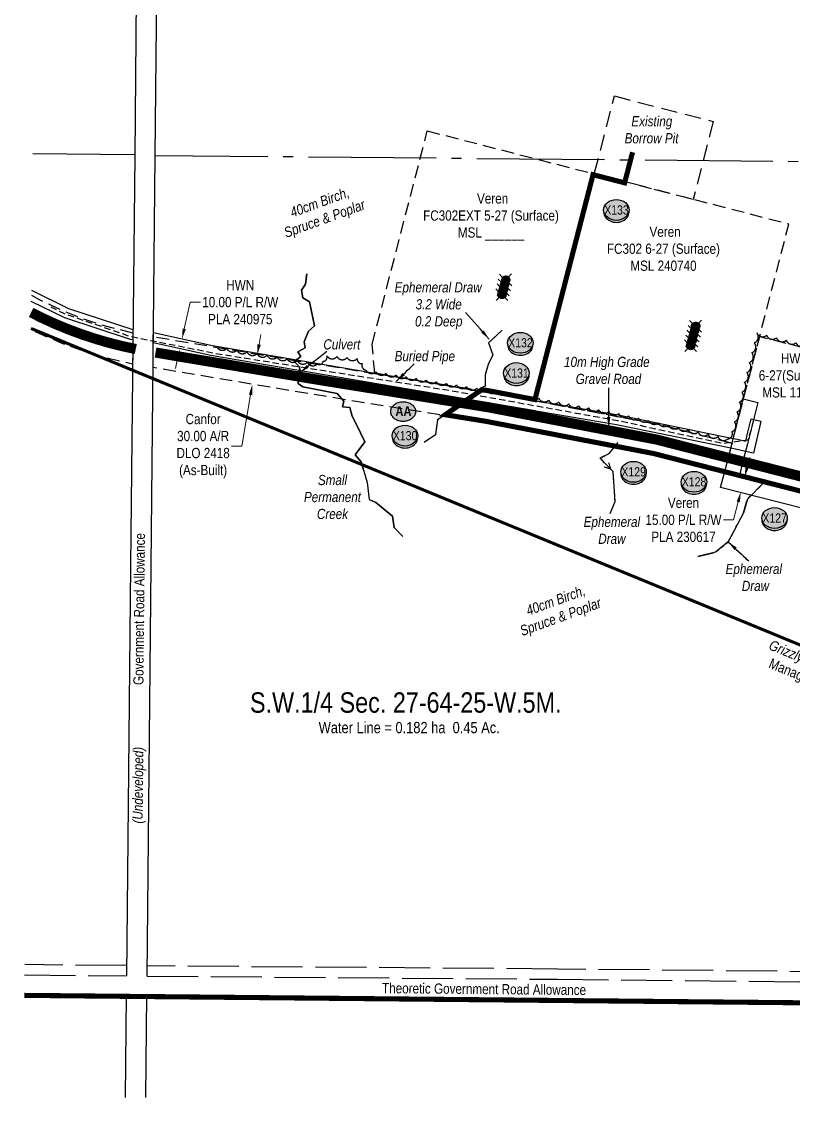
# Model space of a CAD drawing. Extents: x 454172 to 490274, y 6043290 to 6049925.
# Drawn here: x 454172 to 454928, y 6045901 to 6046970 of the extents above; entities that cross this region are included whole.
import ezdxf
from ezdxf.enums import TextEntityAlignment as Align

# ---------------------------------------------------------------- set-up
doc = ezdxf.new("R2010")
doc.units = 0
doc.header["$LTSCALE"] = 5
doc.header["$PDMODE"] = 35
doc.header["$PDSIZE"] = 5
for name, pattern in [('0', [1, 1, 0]), ('CENTERLINEX3', [5, 2.5, -1, 0.5, -1]), ('DASHDOT2', [12.7, 6.35, -3.175, 0, -3.175]), ('foc-ACCESSROAD', [3.75, 2.5, -1.25]), ('foc-QUARTERLINE', [33, 25, -3, 2, -3]), ('foc-TOPO', [1, 0.2, -0.8]), ('foc-TOPO-ephemeral', [6.25, 3.125, -0.625, 0.625, -0.625, 0.625, -0.625]), ('foc-UNSURVEYED', [12.5, 10, -2.5]), ('HIDDEN2', [4.7625, 3.175, -1.5875]), ('UG_PIPE', [1.875, 1.25, -0.625])]:
    doc.linetypes.add(name, pattern=pattern)
doc.layers.get('Defpoints').update_dxf_attribs({"color": 9})
for name, color, linetype, lineweight in [('AS-GENERAL', 48, 'Continuous', 18), ('C-RW-T', 13, 'Continuous', 9), ('C-WS-T', 13, 'Continuous', 9), ('F-AR-T', 190, 'Continuous', 9), ('F-RW-T', 190, 'Continuous', 9), ('F-WS-T', 190, 'Continuous', 9), ('T-TEXT', 48, 'Continuous', 18)]:
    doc.layers.add(name, color=color, linetype=linetype, lineweight=lineweight)
for name, color, linetype in [('AS-PIPE-UG', 44, 'UG_PIPE'), ('AS-PIPE-UG-T', 44, 'Continuous'), ('AS-ROADS', 254, 'Continuous'), ('AS-WILDLIFE', 131, 'DASHDOT2'), ('C-RW', 13, 'Continuous'), ('C-SYMBOL', 7, 'Continuous'), ('C-WS', 13, 'foc-ACCESSROAD'), ('CG-NOTES', 7, 'Continuous'), ('F-AR', 190, 'foc-ACCESSROAD'), ('F-RW', 190, 'Continuous'), ('F-WS', 190, 'foc-ACCESSROAD'), ('L-AREAWORK', 7, 'Continuous'), ('L-MON', 1, 'Continuous'), ('L-ROAD-T', 7, 'Continuous'), ('L-SEC', 7, 'Continuous'), ('L-SECQ', 8, 'foc-QUARTERLINE'), ('L-USEC', 7, 'foc-UNSURVEYED'), ('P-CROSSINGS', 250, 'Continuous'), ('P-PROPOSED', 10, 'Continuous'), ('T-BUSH', 110, '0'), ('T-BUSH-T', 110, 'Continuous'), ('T-DRAW', 143, 'foc-TOPO-ephemeral'), ('T-EXISTING TFA', 220, 'HIDDEN2'), ('T-EXISTING TFA-T', 220, 'Continuous'), ('T-GENERAL', 48, 'foc-TOPO'), ('T-WATER', 160, 'Continuous'), ('T-WATER-T', 170, 'Continuous')]:
    doc.layers.add(name, color=color, linetype=linetype)
doc.layers.add('AS-TRAPPER BOUNDARY', color=7, linetype='CENTERLINEX3', true_color=0xb85c00, transparency=0.6)
doc.styles.add('100L', font='ARIALN.TTF', dxfattribs={"height": 11})
doc.styles.add('175L', font='ARIALN.TTF', dxfattribs={"height": 20})
doc.styles.add('80', font='ARIALN.TTF', dxfattribs={"height": 10})
doc.styles.add('80CG', font='ARIALN.TTF', dxfattribs={"height": 10})
doc.styles.add('80L', font='ARIALN.TTF', dxfattribs={"height": 10})
doc.styles.add('80LS', font='ARIALNI.TTF', dxfattribs={"height": 10})
doc.styles.add('BOLD', font='ARIALNB.TTF')
doc.styles.add('Crossing', font='ARIALN.TTF', dxfattribs={"height": 10})
doc.styles.add('foc-LtypeFont', font='ARIALN.TTF', dxfattribs={"height": 7.35})
doc.linetypes.add('foc-TOPO-flowdirection-NOLINE', pattern='A,0,[">",foc-LtypeFont,S=0.3,R=0,X=0,Y=-0.945],-20,[">",foc-LtypeFont,S=0.3,R=0,X=0,Y=-0.945],0', length=20)
doc.dimstyles.new('Compass 5 000', dxfattribs={"dimscale": 5, "dimtxt": 9, "dimasz": 2, "dimexe": 0.2, "dimexo": 0.0625, "dimgap": 0.5, "dimtad": 0, "dimtih": 1, "dimtoh": 1, "dimzin": 0, "dimdsep": 46, "dimtxsty": '80CG', "dimcen": 0.1, "dimse1": 1, "dimse2": 1, "dimclrd": 256, "dimclrt": 256, "dimaunit": 1, "dimadec": 4, "dimazin": 0, "dimtfac": 0.06, "dimtofl": 0, "dimtmove": 0, "dimatfit": 1, "dimfxl": 0.2, "dimtolj": 1, "dimtzin": 0, "dimlwd": -1, "dimarcsym": 0})

# ---------------------------------------------------------------- blocks, each defined once
blk = doc.blocks.new('*D297')
at = {"layer": 'C-RW-T', "transparency": 16777216}
for p, q in [((454883.3, 6046533.2), (454885.8, 6046542.9)), ((454874.6, 6046499.3), (454870, 6046481.6)), ((454870, 6046481.6), (454860, 6046481.6))]:
    blk.add_line(p, q, dxfattribs=at)
for points in [[(454881.7, 6046533.6), (454884.9, 6046532.8), (454880.8, 6046523.5)], [(454873, 6046499.7), (454876.2, 6046498.9), (454877.1, 6046509)]]:
    blk.add_solid(points, dxfattribs=at)
at = {"layer": 'Defpoints', "color": 0, "transparency": 16777216}
for p in [(454877.1, 6046509), (455039.6, 6046482.6), (455035.9, 6046468.1)]:
    blk.add_point(p, dxfattribs=at)
at = {"layer": 'C-RW-T', "transparency": 16777216, "insert": (454820.9, 6046481.6), "char_height": 10, "attachment_point": 5, "style": '80CG'}
blk.add_mtext('\\A1;Veren\\P15.00 P/L R/W\\PPLA 230617', dxfattribs=at)
blk = doc.blocks.new('*D300')
at = {"layer": 'Defpoints', "color": 0, "transparency": 16777216}
for p in [(454407.2, 6046643), (454398.1, 6046614), (454402.1, 6046613.3)]:
    blk.add_point(p, dxfattribs=at)
at = {"layer": 'F-AR-T', "transparency": 16777216}
for p, q in [((454404.8, 6046653.5), (454406.5, 6046663.4)), ((454396.5, 6046604.2), (454387.9, 6046554)), ((454387.9, 6046554), (454377.9, 6046554))]:
    blk.add_line(p, q, dxfattribs=at)
for points in [[(454403.2, 6046653.8), (454406.5, 6046653.3), (454403.2, 6046643.7)], [(454394.8, 6046604.4), (454398.1, 6046603.9), (454398.1, 6046614)]]:
    blk.add_solid(points, dxfattribs=at)
at = {"layer": 'F-AR-T', "transparency": 16777216, "insert": (454350, 6046554), "char_height": 10, "attachment_point": 5, "style": '80CG'}
blk.add_mtext('\\A1;Canfor\\P30.00 A/R\\PDLO 2418\\P(As-Built)', dxfattribs=at)
blk = doc.blocks.new('xing2')
h = blk.add_hatch(color=50)
h.dxf.hatch_style = 1
edge = h.paths.add_edge_path()
edge.add_ellipse((0, 0), major_axis=(-12.5, 0), ratio=0.816297, start_angle=0, end_angle=360)
h = blk.add_hatch(color=250)
h.dxf.hatch_style = 1
edge = h.paths.add_edge_path()
edge.add_ellipse((0, -2), major_axis=(-12.5, 0), ratio=0.816297, start_angle=0, end_angle=180)
edge.add_line((12.5, -2), (12.5, 0))
edge.add_ellipse((0, 0), major_axis=(-12.5, 0), ratio=0.816297, start_angle=0, end_angle=180, ccw=False)
edge.add_line((-12.5, 0), (-12.5, -2))
at = {"color": 250}
blk.add_ellipse((0, 0), major_axis=(-12.5, 0), ratio=0.816297, dxfattribs=at)
blk.add_ellipse((0, -2), major_axis=(-12.5, 0), ratio=0.816297, start_param=0, end_param=3.141593, dxfattribs=at)
at = {"color": 250, "style": 'Crossing'}
blk.add_attdef('CROSSING', text='', height=9, dxfattribs=at).set_placement((0.1, 0), align=Align.MIDDLE_CENTER)
at = {"color": 250, "style": 'Crossing', "flags": 1}
for tag, p in [('OWNER', (0.1, -12.5)), ('DESCRIPTION', (0.1, -25.8)), ('LOCATION', (0.1, -39.3)), ('DWG_REF', (0.1, -52.8))]:
    blk.add_attdef(tag, text='', height=9, dxfattribs=at).set_placement(p, align=Align.MIDDLE_CENTER)
blk = doc.blocks.new('WC')
at = {"layer": 'L-MON'}
h = blk.add_hatch(color=255, dxfattribs=at)
h.dxf.hatch_style = 1
edge = h.paths.add_edge_path()
edge.add_arc((0, 0), 0.9, 0, 360)
at = {"layer": 'L-MON', "color": 240, "flags": 128}
for points in [[(-0.62, 0.5), (-1.23, 1.12)], [(0.52, 0.61), (1.13, 1.21)], [(-1.18, -1.18), (-0.56, -0.57)], [(1.16, -1.18), (0.56, -0.57)]]:
    blk.add_lwpolyline(points, dxfattribs=at)
at = {"layer": 'L-MON', "color": 240}
for radius in [0.8, 0.373]:
    blk.add_circle((0, 0), radius, dxfattribs=at)
blk = doc.blocks.new('AA')
at = {"const_width": 4}
blk.add_lwpolyline([(-1, 0, 1), (1, 0, 1)], format="xyb", close=True, dxfattribs=at)
blk.add_circle((0, 0), 2)
blk = doc.blocks.new('Route_Letters')
h = blk.add_hatch(color=255)
h.dxf.hatch_style = 1
edge = h.paths.add_edge_path()
edge.add_ellipse((-0.1, 0.5), major_axis=(-12, 0), ratio=0.789318, start_angle=0, end_angle=360)
at = {"color": 5}
blk.add_open_spline([(-12.3, 0.5), (-12.3, -0.3), (-12.2, -1), (-11.7, -2.8), (-11.1, -3.9), (-9.6, -5.8), (-8.5, -6.7), (-6.2, -8), (-4.9, -8.5), (-2.1, -9.2), (-0.7, -9.3), (2.2, -9.1), (3.6, -8.8), (6.3, -7.9), (7.5, -7.2), (9.5, -5.6), (10.4, -4.6), (11.6, -2.5), (12, -1.4), (12.2, 0.9), (12, 2.1), (11.2, 4.3), (10.5, 5.4), (8.8, 7.2), (7.7, 8), (5.3, 9.2), (3.9, 9.7), (1.1, 10.2), (-0.4, 10.2), (-3.2, 9.9), (-4.6, 9.6), (-7.2, 8.5), (-8.3, 7.7), (-10.2, 6), (-11, 5), (-12, 2.9), (-12.3, 1.7), (-12.3, 0.5), (-12.3, 0.5), (-12.3, 0.5)], degree=3, knots=[0, 0, 0, 0, 0.219529, 0.219529, 0.575727, 0.575727, 0.931924, 0.931924, 1.288121, 1.288121, 1.644318, 1.644318, 2.000515, 2.000515, 2.356712, 2.356712, 2.712909, 2.712909, 3.069107, 3.069107, 3.425304, 3.425304, 3.781501, 3.781501, 4.137698, 4.137698, 4.493895, 4.493895, 4.850092, 4.850092, 5.20629, 5.20629, 5.562487, 5.562487, 5.918684, 5.918684, 6.274881, 6.274881, 6.283185, 6.283185, 6.283185, 6.283185], dxfattribs=at)
at = {"color": 14, "style": 'BOLD'}
blk.add_attdef('A', text='', height=9.5, dxfattribs=at).set_placement((0.2, 1), align=Align.MIDDLE)
blk = doc.blocks.new('*D303')
at = {"layer": 'Defpoints', "color": 0, "transparency": 16777216}
for p in [(454329.3, 6046659.2), (454332.3, 6046658.6), (454330.1, 6046648.8)]:
    blk.add_point(p, dxfattribs=at)
at = {"layer": 'F-RW-T', "transparency": 16777216}
for p, q in [((454331.5, 6046669), (454337.3, 6046695.1)), ((454337.3, 6046695.1), (454347.3, 6046695.1)), ((454325, 6046639.7), (454322.8, 6046629.9))]:
    blk.add_line(p, q, dxfattribs=at)
for points in [[(454329.9, 6046669.4), (454333.1, 6046668.6), (454329.3, 6046659.2)], [(454323.4, 6046640.1), (454326.6, 6046639.4), (454327.2, 6046649.5)]]:
    blk.add_solid(points, dxfattribs=at)
at = {"layer": 'F-RW-T', "transparency": 16777216, "insert": (454386.4, 6046695.1), "char_height": 10, "attachment_point": 5, "style": '80CG'}
blk.add_mtext('\\A1;HWN\\P10.00 P/L R/W\\PPLA 240975', dxfattribs=at)

msp = doc.modelspace()

# ---------------------------------------------------------------- linework, layer by layer
at = {"layer": 'AS-GENERAL', "const_width": 1.999, "flags": 128}
msp.add_lwpolyline([(454594.527, 6046589.481), (454614.379, 6046603.346)], dxfattribs=at)
at = {"layer": 'AS-PIPE-UG', "flags": 128}
msp.add_lwpolyline([(454889.611, 6046579.389), (454887.115, 6046569.672), (454886.819, 6046568.94), (454883.992, 6046559.701), (454870.391, 6046557.839), (454859.41, 6046556.467), (454756.124, 6046578.835), (454598.039, 6046607.228), (454362.305, 6046644.598), (454278.796, 6046661.217), (454213.987, 6046683.666), (454201.136, 6046690.128)], dxfattribs=at)
at = {"layer": 'AS-ROADS', "const_width": 9.995, "flags": 128}
for points in [[(454283.992, 6046649.119), (454270.211, 6046652.107), (454256.808, 6046655.522), (454243.535, 6046659.416), (454230.411, 6046663.784), (454217.453, 6046668.621), (454204.677, 6046673.921), (454192.099, 6046679.675), (454181.446, 6046685.02)], [(456734.592, 6046472.121), (456420.301, 6046471.653), (456134.985, 6046473.788), (455952.952, 6046473.609), (455939.194, 6046473.274), (455909.025, 6046472.538), (455852.578, 6046471.162), (455709.039, 6046472.666), (455373.955, 6046474.67), (455232.298, 6046473.794), (455204.668, 6046474.13), (455177.207, 6046475.471), (455149.812, 6046477.818), (455122.523, 6046481.167), (455106.751, 6046483.693), (455095.51, 6046485.493), (455041.379, 6046497.244), (454794.658, 6046560.354), (454629.2, 6046592.13), (454458.859, 6046619.646), (454303.365, 6046645.711)]]:
    msp.add_lwpolyline(points, dxfattribs=at)
at = {"layer": 'AS-TRAPPER BOUNDARY', "const_width": 5, "flags": 128}
msp.add_lwpolyline([(455904.952, 6045998.731), (454174.773, 6046015.265)], dxfattribs=at)
at = {"layer": 'AS-WILDLIFE', "const_width": 3, "flags": 128}
msp.add_lwpolyline([(455568.221, 6045902.196), (455157.239, 6046267.513), (454385.36, 6046585.346), (454181.29, 6046669.374)], dxfattribs=at)
at = {"layer": 'C-RW'}
msp.add_lwpolyline([(455036.029, 6046467.767), (454857.21, 6046513.49), (454860.998, 6046527.908), (454865.546, 6046545.22), (454866.056, 6046547.244), (454866.285, 6046548.153), (454868.492, 6046556.926), (454869.301, 6046560.14), (454879.432, 6046600.4), (454893.947, 6046596.689), (454886.905, 6046569.15), (454883.6, 6046556.223), (454879.865, 6046541.616), (454875.432, 6046524.249), (455037.93, 6046482.652)], dxfattribs=at)
at = {"layer": 'C-WS'}
msp.add_lwpolyline([(454675.997, 6046598.433), (454518.243, 6046625.411), (454515.667, 6046653.651), (454569.78, 6046863.153), (454733.474, 6046820.87)], close=True, dxfattribs=at)
at = {"layer": 'C-WS', "flags": 128}
msp.add_lwpolyline([(454733.474, 6046820.87), (454675.997, 6046598.433), (454797.936, 6046575.009), (454868.492, 6046556.926), (454924.121, 6046771.626)], close=True, dxfattribs=at)
at = {"layer": 'F-AR', "flags": 128}
msp.add_lwpolyline([(454181.615, 6046701.961), (454189.175, 6046697.886), (454201.731, 6046691.718), (454214.511, 6046686.03), (454227.496, 6046680.829), (454240.669, 6046676.123), (454254.011, 6046671.918), (454281.122, 6046665.035), (454281.032, 6046656.062), (454280.815, 6046634.467), (454266.771, 6046637.512), (454252.845, 6046641.061), (454239.056, 6046645.106), (454225.421, 6046649.644), (454211.958, 6046654.67), (454198.684, 6046660.176), (454185.616, 6046666.154), (454181.28, 6046668.33)], dxfattribs=at)
msp.add_lwpolyline([(455059.363, 6046496.437), (455079.322, 6046493.075), (455081.296, 6046500.916), (455081.917, 6046503.386), (455104.68, 6046499.295), (455111.66, 6046498.04), (455141.597, 6046493.916), (455171.677, 6046491.021), (455232.067, 6046488.932), (455373.953, 6046489.68), (455709.162, 6046487.674), (455852.474, 6046486.174), (455909.68, 6046487.569), (455939.849, 6046488.304), (455952.761, 6046488.619), (456126.408, 6046488.79), (456135.034, 6046488.798), (456151.735, 6046488.672), (456151.516, 6046483.487), (456151.283, 6046477.962), (456171.301, 6046477.927), (456171.535, 6046483.488), (456171.748, 6046488.523), (456234.908, 6046488.05), (456420.347, 6046486.661), (456734.898, 6046487.131), (456754.717, 6046487.16), (457059.866, 6046484.642), (457323.295, 6046484.205), (457533.595, 6046482.926), (457533.584, 6046479.738), (457533.57, 6046475.54), (457539.908, 6046475.529), (457553.58, 6046475.506), (457553.595, 6046479.706), (457553.606, 6046482.869), (457570.138, 6046482.964), (457630.991, 6046483.319), (457969.042, 6046480.712), (458122.864, 6046481.705), (458261.311, 6046481.375), (458364.971, 6046480.961), (458417.664, 6046480.752), (458432.657, 6046480.692), (458501.101, 6046480.082), (458857.267, 6046480.254), (459061.426, 6046484.053), (459069.037, 6046484.343), (459076.631, 6046484.93), (459084.196, 6046485.814), (459091.721, 6046486.992), (459099.195, 6046488.463), (459113.941, 6046492.275), (459170.123, 6046509.165), (459189.988, 6046515.137), (459190.163, 6046511.08), (459190.398, 6046505.644), (459200.277, 6046508.473), (459210.158, 6046511.303), (459209.904, 6046517.165), (459209.736, 6046521.073), (459230.463, 6046527.304), (459308.029, 6046552.046), (459417.53, 6046584.612), (459424.954, 6046586.676), (459432.448, 6046588.473), (459440.001, 6046589.999), (459447.605, 6046591.255), (459455.248, 6046592.237), (459462.922, 6046592.944), (459470.616, 6046593.376), (459478.32, 6046593.532), (459486.026, 6046593.413), (459493.722, 6046593.016), (459501.399, 6046592.344), (459509.047, 6046591.398), (459516.656, 6046590.178), (459524.216, 6046588.687), (459531.718, 6046586.925), (459539.153, 6046584.895), (459546.509, 6046582.6), (459553.779, 6046580.044), (459560.952, 6046577.228), (459568.02, 6046574.157), (459574.974, 6046570.836), (459588.501, 6046563.455), (459616.17, 6046547.045), (459609.348, 6046540.624), (459603.89, 6046535.487), (459601.939, 6046533.866), (459596.254, 6046529.143), (459592.624, 6046526.128), (459573.197, 6046537.65), (459567.434, 6046540.93), (459561.557, 6046544.001), (459555.574, 6046546.859), (459549.492, 6046549.502), (459543.32, 6046551.925), (459537.064, 6046554.124), (459530.734, 6046556.099), (459524.337, 6046557.845), (459517.882, 6046559.361), (459511.377, 6046560.645), (459504.829, 6046561.694), (459498.248, 6046562.508), (459491.643, 6046563.086), (459485.021, 6046563.428), (459478.391, 6046563.531), (459471.761, 6046563.396), (459465.14, 6046563.025), (459458.538, 6046562.416), (459451.961, 6046561.571), (459445.418, 6046560.491), (459438.919, 6046559.177), (459426.082, 6046555.855), (459316.865, 6046523.374), (459239.34, 6046498.645), (459200.085, 6046486.844), (459169.843, 6046477.752), (459122.578, 6046463.544), (459114.114, 6046461.178), (459105.564, 6046459.145), (459096.94, 6046457.448), (459088.258, 6046456.088), (459079.529, 6046455.069), (459061.984, 6046454.056), (458857.554, 6046450.253), (458501.027, 6046450.08), (458432.606, 6046450.69), (458364.698, 6046450.96), (458261.195, 6046451.373), (458122.924, 6046451.703), (457969.024, 6046450.71), (457630.832, 6046453.317), (457569.864, 6046453.493), (457546.994, 6046453.559), (457546.603, 6046465.763), (457539.817, 6046465.775), (457526.591, 6046465.797), (457526.981, 6046453.616), (457323.227, 6046454.203), (457059.717, 6046454.64), (456754.616, 6046457.158), (456734.614, 6046457.128), (456420.256, 6046456.66), (456134.936, 6046458.796), (455953.141, 6046458.617), (455939.558, 6046458.286), (455909.39, 6046457.551), (455852.682, 6046456.168), (455708.915, 6046457.674), (455373.956, 6046459.678), (455232.253, 6046458.801), (455204.212, 6046459.142), (455176.201, 6046460.51), (455148.259, 6046462.904), (455120.424, 6046466.32), (455104.381, 6046468.889), (455092.732, 6046470.755), (455037.93, 6046482.652), (454791.383, 6046545.717), (454626.591, 6046577.365), (454456.425, 6046604.853), (454300.887, 6046630.925), (454301.087, 6046650.81), (454301.192, 6046661.295), (454461.297, 6046634.456), (454631.813, 6046606.912), (454756.046, 6046583.072), (454756.675, 6046582.932), (454797.936, 6046575.009), (454864.847, 6046557.86), (454868.492, 6046556.926), (454866.285, 6046548.153), (454866.056, 6046547.244), (454865.546, 6046545.22), (455001.31, 6046511.048), (455040.102, 6046501.283), (455059.363, 6046496.437)], close=True, dxfattribs=at)
at = {"layer": 'F-RW'}
msp.add_lwpolyline([(454181.663, 6046706.798), (454218.082, 6046689.065), (454281.156, 6046668.397), (454281.136, 6046666.373), (454281.122, 6046665.035), (454281.053, 6046658.138), (454278.953, 6046658.602), (454214.321, 6046679.779), (454181.553, 6046695.734)], dxfattribs=at)
msp.add_lwpolyline([(454873.4, 6046560.688), (454882.107, 6046558.903), (454883.786, 6046566.248), (454887.103, 6046580.749), (454889.718, 6046580.151), (454896.846, 6046578.52), (454895.47, 6046572.503), (454892.535, 6046559.67), (454889.672, 6046547.15), (454881.698, 6046548.785), (454874.833, 6046550.192), (454867.247, 6046551.806), (454755.184, 6046574.718), (454676.419, 6046588.19), (454675.348, 6046588.384), (454357.409, 6046642.766), (454301.131, 6046655.254), (454301.192, 6046661.295), (454301.234, 6046665.47), (454359.335, 6046652.576), (454531.971, 6046623.039), (454676.149, 6046598.392), (454677.169, 6046598.202), (454757.031, 6046584.543), (454869.656, 6046561.48), (454873.4, 6046560.688)], close=True, dxfattribs=at)
at = {"layer": 'F-WS', "flags": 128}
msp.add_lwpolyline([(455030.599, 6046627.424), (455001.311, 6046511.049), (454865.546, 6046545.22), (454866.056, 6046547.244), (454866.284, 6046548.153), (454869.301, 6046560.14), (454895.636, 6046661.39), (455030.599, 6046627.424)], close=True, dxfattribs=at)
at = {"layer": 'L-SEC'}
for p, q in [((454290.967, 6047643.881), (454282.934, 6046838.976)), ((454282.934, 6046838.976), (454278.925, 6046436.671)), ((454299.034, 6046436.47), (454303.042, 6046838.776)), ((454278.925, 6046436.671), (454274.917, 6046034.365)), ((454295.026, 6046034.165), (454299.034, 6046436.47)), ((454274.586, 6046015.191), (454273.581, 6045915.253)), ((454293.687, 6045915.051), (454294.692, 6046014.988))]:
    msp.add_line(p, q, dxfattribs=at)
at = {"layer": 'L-SEC', "flags": 128}
msp.add_lwpolyline([(454303.05, 6046838.782), (454311.073, 6047643.677)], dxfattribs=at)
at = {"layer": 'L-SECQ'}
for p, q in [((454282.878, 6046839.586), (454182.996, 6046840.595)), ((455073.366, 6046831.596), (454303.042, 6046838.776))]:
    msp.add_line(p, q, dxfattribs=at)
at = {"layer": 'L-USEC'}
for p, q in [((454275.017, 6046044.418), (454175.073, 6046045.427)), ((454697.559, 6046041.081), (454295.126, 6046044.215)), ((455100.12, 6046037.017), (454697.559, 6046041.081)), ((454174.973, 6046035.374), (454274.917, 6046034.365)), ((454295.026, 6046034.165), (454697.46, 6046031.029)), ((454697.46, 6046031.029), (455100.026, 6046026.964)), ((454174.773, 6046015.265), (454274.716, 6046014.257)), ((454294.692, 6046014.988), (454697.257, 6046010.924)), ((454697.257, 6046010.924), (455099.823, 6046006.859))]:
    msp.add_line(p, q, dxfattribs=at)
at = {"layer": 'P-PROPOSED', "flags": 128}
msp.add_lwpolyline([(455708.924, 6046458.673, 4.997, 4.997, 0), (455373.956, 6046460.677, 4.997, 4.997, 0), (455232.256, 6046459.801, 4.997, 4.997, 0), (455204.242, 6046460.141, 4.997, 4.997, 0), (455176.268, 6046461.508, 4.997, 4.997, 0), (455148.362, 6046463.899, 4.997, 4.997, 0), (455120.564, 6046467.31, 4.997, 4.997, 0), (455104.394, 6046469.899, 4.997, 4.997, 0), (455092.917, 6046471.737, 4.997, 4.997, 0), (455038.16, 6046483.624, 4.997, 4.997, 0), (454791.602, 6046546.693, 4.997, 4.997, 0), (454626.765, 6046578.349, 4.997, 4.997, 0), (454587.325, 6046584.72, 4.997, 4.997, 0), (454623.246, 6046609.32, 4.997, 4.997, 0), (454631.988, 6046607.896, 4.997, 4.997, 0), (454675.264, 6046599.592, 4.997, 4.997, 0), (454732.256, 6046820.153, 4.997, 4.997, 0), (454763.224, 6046812.154, 4.997, 4.997, 0), (454770.973, 6046842.153, 0, 0, 0)], format="xyseb", dxfattribs=at)
at = {"layer": 'T-BUSH', "flags": 128}
for points in [[(454659.415, 6046604.686, 0.52056705), (454669.218, 6046602.804, 0.52056705), (454679.022, 6046600.922, 0.52056705), (454688.825, 6046599.04, 0.52056705), (454698.628, 6046597.157, 0.52056705), (454708.432, 6046595.275, 0.52056705), (454718.235, 6046593.393, 0.52056705), (454728.039, 6046591.511, 0.52056705), (454737.842, 6046589.629, 0.52056705), (454747.646, 6046587.747, 0.52056705), (454757.449, 6046585.865, 0.52056705), (454767.174, 6046583.614, 0.52056705), (454776.897, 6046581.353, 0.52056705), (454786.621, 6046579.093, 0.52056705), (454796.344, 6046576.832, 0.52056705), (454806.067, 6046574.572, 0.52056705), (454815.79, 6046572.311, 0.52056705), (454825.513, 6046570.051, 0.52056705), (454835.236, 6046567.791, 0.52056705), (454844.96, 6046565.53, 0.52056705), (454854.683, 6046563.27, 0.52056705), (454864.406, 6046561.009, 0.52056705), (454868.418, 6046568.106, 0.52056705), (454870.854, 6046577.787, 0.52056705), (454873.289, 6046587.467, 0.52056705), (454875.724, 6046597.148, 0.52056705), (454878.159, 6046606.829, 0.52056705), (454880.595, 6046616.51, 0.52056705), (454883.03, 6046626.191, 0.52056705), (454885.465, 6046635.872, 0.52056705), (454887.9, 6046645.553, 0.52056705), (454890.336, 6046655.233, 0.52056705), (454892.771, 6046664.914, 0.52056705), (454902.337, 6046662.647, 0.52056705), (454912.013, 6046660.195, 0.52056705), (454921.69, 6046657.743, 0.52056705), (454931.366, 6046655.29, 0.52056705), (454941.043, 6046652.838, 0.52056705), (454950.719, 6046650.385, 0.52056705), (454960.396, 6046647.933, 0.52056705), (454970.072, 6046645.48, 0.52056705), (454979.749, 6046643.028, 0.52056705), (454989.425, 6046640.575, 0.52056705), (454999.102, 6046638.123, 0.52056705), (455008.778, 6046635.67, 0.52056705), (455018.455, 6046633.218, 0.52056705), (455028.131, 6046630.765, 0.52056705), (455037.808, 6046628.313, 0.52056705), (455047.484, 6046625.861, 0.52056705), (455057.161, 6046623.408, 0.52056705), (455066.837, 6046620.956, 0.52056705), (455076.514, 6046618.503, 0.52056705), (455086.19, 6046616.051, 0.52056705), (455095.867, 6046613.598, 0.52056705), (455105.543, 6046611.146, 0.52056705), (455110.61, 6046605.942, 0.52056705), (455108.174, 6046596.261, 0.52056705), (455105.739, 6046586.58, 0.52056705), (455103.304, 6046576.899, 0.52056705), (455100.868, 6046567.219, 0.52056705), (455098.433, 6046557.538, 0.52056705), (455095.997, 6046547.857, 0.52056705), (455093.562, 6046538.176, 0.52056705), (455091.127, 6046528.495, 0.52056705), (455088.691, 6046518.815, 0.52056705), (455086.256, 6046509.134, 0.52056705), (455092.079, 6046504.906, 0.52056705), (455101.939, 6046503.342, 0.52056705), (455111.798, 6046501.779, 0.52056705), (455121.657, 6046500.215, 0.52056705), (455131.516, 6046498.652, 0.52056705), (455141.376, 6046497.089, 0.52056705), (455151.31, 6046496.113, 0.52056705), (455161.246, 6046495.157, 0.52056705), (455171.183, 6046494.202, 0.52056705), (455181.164, 6046494.107, 0.52056705), (455191.146, 6046494.041, 0.52056705), (455201.128, 6046493.976, 0.52056705), (455211.11, 6046493.911, 0.52056705), (455221.093, 6046493.845, 0.52056705), (455231.075, 6046493.78, 0.52056705), (455241.057, 6046493.714, 0.52056705), (455251.039, 6046493.649, 0.52056705), (455261.022, 6046493.583, 0.52056705), (455271.004, 6046493.518, 0.52056705), (455280.986, 6046493.453, 0.52056705), (455290.968, 6046493.387, 0.52056705), (455300.951, 6046493.322, 0.52056705), (455310.933, 6046493.256, 0.52056705), (455320.915, 6046493.191, 0.52056705), (455330.897, 6046493.125, 0.52056705), (455340.88, 6046493.06, 0.52056705), (455350.862, 6046492.995, 0.52056705), (455360.844, 6046492.929, 0.52056705), (455370.826, 6046492.864, 0.52056705), (455380.809, 6046492.804, 0.52056705), (455390.791, 6046492.745, 0.52056705), (455400.773, 6046492.686, 0.52056705), (455410.755, 6046492.627, 0.52056705), (455420.738, 6046492.569, 0.52056705), (455430.72, 6046492.51, 0.52056705), (455440.702, 6046492.451, 0.52056705), (455450.685, 6046492.393, 0.52056705), (455460.667, 6046492.334, 0.52056705), (455470.649, 6046492.275, 0.52056705), (455480.632, 6046492.216, 0.52056705), (455490.614, 6046492.158, 0.52056705), (455500.596, 6046492.099, 0.52056705), (455510.578, 6046492.04, 0.52056705), (455520.561, 6046491.982, 0.52056705), (455530.543, 6046491.923, 0.52056705), (455540.525, 6046491.864, 0.52056705), (455550.508, 6046491.805, 0.52056705), (455560.49, 6046491.747, 0.52056705), (455570.472, 6046491.688, 0.52056705), (455580.454, 6046491.629, 0.52056705), (455590.437, 6046491.571, 0.52056705), (455600.419, 6046491.512, 0.52056705), (455610.401, 6046491.453, 0.52056705), (455620.384, 6046491.394, 0.52056705), (455630.366, 6046491.336, 0.52056705), (455640.348, 6046491.277, 0.52056705), (455650.33, 6046491.218, 0.52056705), (455660.313, 6046491.16, 0.52056705), (455670.295, 6046491.101, 0.52056705), (455680.277, 6046491.042, 0.52056705), (455690.26, 6046490.983, 0.52056705), (455700.242, 6046490.925, 0.52056705), (455710.224, 6046490.856, 0.52056705), (455720.206, 6046490.753, 0.52056705), (455730.188, 6046490.649, 0.52056705), (455740.17, 6046490.546, 0.52056705), (455750.152, 6046490.442, 0.52056705), (455760.134, 6046490.339, 0.52056705), (455770.116, 6046490.235, 0.52056705), (455780.098, 6046490.132, 0.52056705), (455790.079, 6046490.028, 0.52056705), (455800.061, 6046489.925, 0.52056705), (455810.043, 6046489.821, 0.52056705), (455820.025, 6046489.718, 0.52056705), (455830.007, 6046489.614, 0.52056705), (455839.989, 6046489.511, 0.52056705), (455849.971, 6046489.407, 0.52056705), (455859.951, 6046489.618, 0.52056705), (455869.93, 6046489.862, 0.52056705), (455879.91, 6046490.106, 0.52056705), (455889.889, 6046490.35, 0.52056705), (455899.869, 6046490.595, 0.52056705), (455909.848, 6046490.839, 0.52056705), (455919.828, 6046491.083, 0.52056705), (455929.807, 6046491.327, 0.52056705), (455939.787, 6046491.572, 0.52056705), (455949.766, 6046491.816, 0.52056705), (455959.748, 6046491.856, 0.52056705), (455969.731, 6046491.867, 0.52056705), (455979.713, 6046491.878, 0.52056705), (455989.695, 6046491.889, 0.52056705), (455999.678, 6046491.899, 0.52056705), (456009.66, 6046491.91, 0.52056705), (456019.643, 6046491.921, 0.52056705), (456029.625, 6046491.932, 0.52056705), (456039.608, 6046491.942, 0.52056705), (456049.603, 6046491.941, 0.52056705), (456059.597, 6046491.94, 0.52056705), (456069.592, 6046491.939, 0.52056705), (456079.587, 6046491.938, 0.52056705), (456089.582, 6046491.937, 0.52056705), (456099.577, 6046491.936, 0.52056705), (456109.572, 6046491.905, 0.52056705), (456119.566, 6046491.873, 0.52056705), (456126.933, 6046496.215, 0.52056705), (456131.594, 6046505.056, 0.52056705), (456136.256, 6046513.897, 0.52056705), (456140.918, 6046522.738, 0.52056705), (456145.579, 6046531.579, 0.52056705), (456150.241, 6046540.42, 0.52056705), (456154.903, 6046549.261, 0.52056705), (456160.598, 6046556.372, 0.52056705), (456170.592, 6046556.282, 0.52056705), (456180.587, 6046556.192, 0.52056705), (456190.581, 6046556.101, 0.52056705), (456200.576, 6046556.011, 0.52056705), (456210.57, 6046555.921, 0.52056705), (456220.564, 6046555.831, 0.52056705), (456230.559, 6046555.74, 0.52056705), (456240.553, 6046555.65, 0.52056705), (456241.533, 6046547.158, 0.52056705), (456240.922, 6046537.181, 0.52056705), (456240.311, 6046527.205, 0.52056705), (456239.7, 6046517.229, 0.52056705), (456239.088, 6046507.253, 0.52056705), (456238.477, 6046497.277, 0.52056705), (456242.286, 6046491.397, 0.52056705), (456252.28, 6046491.249, 0.52056705), (456262.273, 6046491.101, 0.52056705), (456272.181, 6046490.954, 0.52056705), (456282.175, 6046490.905, 0.52056705), (456295.74, 6046490.84, 0.52056705), (456305.722, 6046490.766, 0.52056705), (456315.705, 6046490.692, 0.52056705), (456325.687, 6046490.619, 0.52056705), (456335.669, 6046490.545, 0.52056705), (456345.651, 6046490.471, 0.52056705), (456355.633, 6046490.397, 0.52056705), (456365.616, 6046490.323, 0.52056705), (456375.598, 6046490.25, 0.52056705), (456385.58, 6046490.176, 0.52056705), (456395.562, 6046490.102, 0.52056705), (456405.544, 6046490.028, 0.52056705), (456415.527, 6046489.955, 0.52056705), (456425.509, 6046489.949, 0.52056705), (456435.491, 6046489.965, 0.52056705), (456445.474, 6046489.981, 0.52056705), (456455.456, 6046489.997, 0.52056705), (456465.439, 6046490.013, 0.52056705), (456475.421, 6046490.028, 0.52056705), (456485.404, 6046490.044, 0.52056705), (456495.386, 6046490.06, 0.52056705), (456505.368, 6046490.076, 0.52056705), (456515.351, 6046490.091, 0.52056705), (456525.333, 6046490.107, 0.52056705), (456535.316, 6046490.123, 0.52056705), (456545.298, 6046490.139, 0.52056705), (456555.281, 6046490.154, 0.52056705), (456565.263, 6046490.17, 0.52056705), (456575.246, 6046490.186, 0.52056705), (456585.228, 6046490.202, 0.52056705), (456595.211, 6046490.217, 0.52056705), (456605.193, 6046490.233, 0.52056705), (456615.175, 6046490.249, 0.52056705), (456625.158, 6046490.265, 0.52056705), (456635.14, 6046490.281, 0.52056705), (456645.123, 6046490.296, 0.52056705), (456655.105, 6046490.312, 0.52056705), (456665.088, 6046490.328, 0.52056705), (456675.07, 6046490.344, 0.52056705), (456685.053, 6046490.359, 0.52056705), (456695.035, 6046490.375, 0.52056705), (456705.017, 6046490.391, 0.52056705), (456715, 6046490.407, 0.52056705), (456724.982, 6046490.422, 0.52056705), (456734.965, 6046490.438, 0.52056705), (456744.947, 6046490.453, 0.52056705), (456754.93, 6046490.438, 0.52056705), (456764.912, 6046490.356, 0.52056705), (456774.894, 6046490.275, 0.52056705), (456784.876, 6046490.194, 0.52056705), (456794.858, 6046490.112, 0.52056705), (456804.84, 6046490.031, 0.52056705), (456814.822, 6046489.95, 0.52056705), (456824.805, 6046489.868, 0.52056705), (456834.787, 6046489.787, 0.52056705), (456844.769, 6046489.705, 0.52056705), (456854.751, 6046489.624, 0.52056705), (456864.733, 6046489.543, 0.52056705), (456874.715, 6046489.461, 0.52056705), (456884.697, 6046489.38, 0.52056705), (456894.679, 6046489.299, 0.52056705), (456904.662, 6046489.217, 0.52056705), (456914.644, 6046489.136, 0.52056705), (456924.626, 6046489.054, 0.52056705), (456934.608, 6046488.973, 0.52056705), (456944.59, 6046488.892, 0.52056705), (456954.572, 6046488.81, 0.52056705), (456964.554, 6046488.729, 0.52056705), (456974.537, 6046488.648, 0.52056705), (456984.519, 6046488.566, 0.52056705), (456994.501, 6046488.485, 0.52056705), (457004.483, 6046488.404, 0.52056705), (457014.465, 6046488.322, 0.52056705), (457024.447, 6046488.241, 0.52056705), (457034.429, 6046488.159, 0.52056705), (457044.411, 6046488.078, 0.52056705), (457054.394, 6046487.997, 0.52056705), (457064.376, 6046487.964, 0.52056705), (457074.358, 6046487.944, 0.52056705), (457084.341, 6046487.923, 0.52056705), (457094.323, 6046487.902, 0.52056705), (457104.306, 6046487.881, 0.52056705), (457114.288, 6046487.86, 0.52056705), (457124.271, 6046487.839, 0.52056705), (457134.253, 6046487.818, 0.52056705), (457144.235, 6046487.797, 0.52056705), (457154.218, 6046487.776, 0.52056705), (457164.2, 6046487.755, 0.52056705), (457174.183, 6046487.734, 0.52056705), (457184.165, 6046487.713, 0.52056705), (457194.148, 6046487.692, 0.52056705), (457204.13, 6046487.671, 0.52056705), (457214.113, 6046487.65, 0.52056705), (457224.095, 6046487.629, 0.52056705), (457234.077, 6046487.608, 0.52056705), (457244.06, 6046487.587, 0.52056705), (457254.042, 6046487.566, 0.52056705), (457264.025, 6046487.545, 0.52056705), (457274.007, 6046487.524, 0.52056705), (457283.99, 6046487.503, 0.52056705), (457293.972, 6046487.482, 0.52056705), (457303.954, 6046487.461, 0.52056705), (457313.937, 6046487.44, 0.52056705), (457323.919, 6046487.419, 0.52056705), (457333.902, 6046487.398, 0.52056705), (457343.884, 6046487.377, 0.52056705), (457353.867, 6046487.356, 0.52056705), (457363.849, 6046487.336, 0.52056705), (457373.832, 6046487.315, 0.52056705), (457383.814, 6046487.294, 0.52056705), (457393.796, 6046487.273, 0.52056705), (457403.779, 6046487.252, 0.52056705), (457413.761, 6046487.231, 0.52056705), (457423.744, 6046487.21, 0.52056705), (457433.726, 6046487.189, 0.52056705), (457443.709, 6046487.168, 0.52056705), (457453.691, 6046487.147, 0.52056705), (457463.674, 6046487.126, 0.52056705), (457473.656, 6046487.105, 0.52056705), (457483.651, 6046487.044, 0.52056705), (457493.645, 6046486.983, 0.52056705), (457503.64, 6046486.923, 0.52056705), (457513.635, 6046486.862, 0.52056705), (457523.629, 6046486.882, 0.52056705), (457530.623, 6046489.909, 0.52056705), (457530.663, 6046499.904, 0.52056705), (457530.703, 6046509.898, 0.52056705), (457530.743, 6046519.893, 0.52056705), (457530.783, 6046529.888, 0.52056705), (457530.822, 6046539.883, 0.52056705), (457530.862, 6046549.877, 0.52056705), (457530.902, 6046559.872, 0.52056705), (457530.942, 6046569.867, 0.52056705), (457530.982, 6046579.862, 0.52056705), (457531.022, 6046589.856, 0.52056705), (457531.062, 6046599.851, 0.52056705), (457531.102, 6046609.846, 0.52056705), (457531.141, 6046619.841, 0.52056705), (457531.181, 6046629.835, 0.52056705), (457531.221, 6046639.83, 0.52056705), (457531.252, 6046647.439)], [(454363.395, 6046651.399, 0.52056705), (454373.256, 6046649.71, 0.52056705), (454383.118, 6046648.021, 0.52056705), (454392.979, 6046646.332, 0.52056705), (454402.841, 6046644.643, 0.52056705), (454412.702, 6046642.954, 0.52056705), (454422.564, 6046641.265, 0.52056705), (454432.425, 6046639.576, 0.52056705), (454442.287, 6046637.887, 0.52056705), (454452.149, 6046636.198, 0.52056705), (454462.01, 6046634.51, 0.52056705), (454467.822, 6046637.096, 0.52056705), (454471.225, 6046642.596, 0.52056705), (454481.191, 6046641.703, 0.52056705), (454491.156, 6046640.81, 0.52056705), (454501.121, 6046639.917, 0.52056705), (454506, 6046634.91, 0.52056705), (454509.586, 6046628.57, 0.52056705), (454519.457, 6046626.938, 0.52056705), (454529.328, 6046625.306, 0.52056705), (454539.199, 6046623.674, 0.52056705), (454549.07, 6046622.042, 0.52056705), (454558.941, 6046620.41, 0.52056705), (454568.813, 6046618.778, 0.52056705), (454578.684, 6046617.146, 0.52056705), (454588.555, 6046615.514, 0.52056705), (454598.426, 6046613.882, 0.52056705), (454608.297, 6046612.25, 0.52056705), (454618.168, 6046610.618, 0.52056705), (454628.039, 6046608.986, 0.52056705), (454637.91, 6046607.354, 0.52056705), (454647.781, 6046605.722, 0.52056705), (454657.652, 6046604.09)]]:
    msp.add_lwpolyline(points, format="xyb", dxfattribs=at)
at = {"layer": 'T-DRAW', "linetype": 'foc-TOPO-flowdirection-NOLINE', "flags": 128}
for points in [[(454643.113, 6046667.648), (454629.787, 6046655.204), (454633.865, 6046643.554), (454629.285, 6046634.138), (454626.607, 6046623.727), (454626.339, 6046612.883), (454621.955, 6046610.795), (454622.325, 6046610.344), (454620.255, 6046606.321), (454579.618, 6046579.624), (454577.855, 6046565.104), (454566.772, 6046557.526)], [(454749.129, 6046487.928), (454753.916, 6046499.545), (454751.938, 6046529.024), (454743.44, 6046537.693), (454739.308, 6046542.377), (454748.065, 6046546.568), (454756.787, 6046557.334)], [(454899.756, 6046518.21), (454883.577, 6046501.824), (454879.868, 6046488.367), (454864.736, 6046459.951), (454852.178, 6046449.863), (454835.083, 6046445.602)]]:
    msp.add_lwpolyline(points, dxfattribs=at)
at = {"layer": 'T-DRAW', "flags": 128}
for points in [[(454643.113, 6046667.648), (454629.787, 6046655.204), (454633.865, 6046643.554), (454629.285, 6046634.138), (454626.607, 6046623.727), (454626.339, 6046612.883), (454621.955, 6046610.795), (454622.325, 6046610.344), (454620.255, 6046606.321), (454579.618, 6046579.624), (454577.855, 6046565.104), (454566.772, 6046557.526)], [(454749.129, 6046487.928), (454753.916, 6046499.545), (454751.938, 6046529.024), (454743.44, 6046537.693), (454739.308, 6046542.377), (454748.065, 6046546.568), (454756.787, 6046557.334)], [(454835.083, 6046445.602), (454852.178, 6046449.863), (454864.736, 6046459.951), (454879.868, 6046488.367), (454883.577, 6046501.824), (454899.756, 6046518.21)]]:
    msp.add_lwpolyline(points, dxfattribs=at)
at = {"layer": 'T-DRAW', "const_width": 1.2, "flags": 128}
msp.add_lwpolyline([(454743.142, 6046533.6), (454749.541, 6046531.469), (454747.587, 6046537.787)], dxfattribs=at)
at = {"layer": 'T-EXISTING TFA'}
msp.add_lwpolyline([(454753.232, 6046897.36), (454850.103, 6046872.338), (454830.346, 6046795.848), (454733.474, 6046820.87)], close=True, dxfattribs=at)
at = {"layer": 'T-GENERAL', "linetype": 'ByBlock', "const_width": 1.998, "flags": 128}
msp.add_lwpolyline([(454443.416, 6046616.929), (454444.53, 6046628.79)], dxfattribs=at)
at = {"layer": 'T-WATER', "flags": 128}
msp.add_lwpolyline([(454545.758, 6046465.289), (454537.319, 6046473.981), (454535.524, 6046485.379), (454519.359, 6046498.618), (454512.645, 6046501.602), (454510.912, 6046518.35), (454504.813, 6046538.404), (454499.096, 6046545.312), (454508.579, 6046558.212), (454499.932, 6046575.84), (454496.109, 6046583.372), (454493.792, 6046591.686), (454486.793, 6046592.623), (454487.86, 6046597.914), (454481.456, 6046605.475), (454447.759, 6046611.977), (454443.147, 6046615.492), (454444.753, 6046629.213), (454444.316, 6046632.183), (454439.213, 6046636.878), (454445.823, 6046641.833), (454442.954, 6046646.246), (454450.114, 6046650.247), (454448.981, 6046656.101), (454453.172, 6046666.532), (454459.258, 6046672.052), (454454.258, 6046695.313), (454447.778, 6046699.214), (454446.442, 6046706.823), (454450.501, 6046712.614), (454451.668, 6046722.854)], dxfattribs=at)

# ---------------------------------------------------------------- block references
at = {"xscale": 4.99745645, "yscale": 4.99745645, "zscale": 4.99745645}
msp.add_blockref('WC', (454646.741, 6046716.874), dxfattribs=at)
at = {"layer": 'CG-NOTES', "xscale": 0.9984468346444563, "yscale": 0.9984468346444563, "zscale": 0.9984468346444563}
msp.add_blockref('Route_Letters', (454546.202, 6046587.344), dxfattribs=at).add_auto_attribs({'A': 'AA'})
msp.add_blockref('AA', (454580.879, 6046598.678), dxfattribs=at)
at = {"layer": 'L-MON'}
for p, xscale, yscale, zscale in [((454644.281, 6046707.352), 4.99745645, 4.99745645, 4.99745645), ((454645.511, 6046712.113), 4.99745645, 4.99745645, 4.99745645), ((454643.052, 6046702.591), 4.99745645, 4.99745645, 4.99745645), ((454831.679, 6046666.777), 5.000000000000016, 5.000000000000016, 5.000000000000016), ((454832.91, 6046671.541), 5.000000000000016, 5.000000000000016, 5.000000000000016), ((454827.986, 6046652.487), 5.000000000000016, 5.000000000000016, 5.000000000000016), ((454829.217, 6046657.25), 5.000000000000016, 5.000000000000016, 5.000000000000016), ((454830.448, 6046662.014), 5.000000000000016, 5.000000000000016, 5.000000000000016)]:
    msp.add_blockref('WC', p, dxfattribs=dict(at, xscale=xscale, yscale=yscale, zscale=zscale))
at = {"layer": 'P-CROSSINGS', "xscale": 0.9987625526769183, "yscale": 0.9987625526769183, "zscale": 0.9987625526769183}
for p, rotation, values in [((454755.115, 6046785.561), 0.005425436960693021, {'CROSSING': 'X133'}), ((454660.99, 6046655.27), 0.005425436960693021, {'CROSSING': 'X132'}), ((454657.112, 6046625.604), 0.005425436960693019, {'CROSSING': 'X131'}), ((454547.893, 6046564.243), 0.005425436960693021, {'CROSSING': 'X130'}), ((454771.957, 6046528.725), 0.00542543696069302, {'CROSSING': 'X129'}), ((454910.172, 6046483.448), 0.005425436960693019, {'CROSSING': 'X127'})]:
    msp.add_blockref('xing2', p, dxfattribs=dict(at, rotation=rotation)).add_auto_attribs(values)
at = {"layer": 'P-CROSSINGS', "color": 6}
msp.add_blockref('xing2', (454831.173, 6046518.97), dxfattribs=at).add_auto_attribs({'CROSSING': 'X128'})

# ---------------------------------------------------------------- texts
at = {"layer": 'AS-PIPE-UG-T', "insert": (454537.77, 6046647.228), "char_height": 9.99495, "attachment_point": 1, "style": '80L'}
msp.add_mtext_dynamic_manual_height_columns('{\\fArial Narrow|b0|i1|c0|p34;Buried Pipe}', width=59.00585, gutter_width=49.975, heights=[0], dxfattribs=at)
at = {"layer": 'AS-WILDLIFE', "insert": (454906.975, 6046364.415), "char_height": 10.00509, "attachment_point": 1, "rotation": 337.61988, "style": '80'}
msp.add_mtext_dynamic_manual_height_columns('\\pi0.64735;{\\fArial Narrow|b0|i1|c0|p34;Grizzly Bear \\fArial Narrow|b0|i0|c0|p34;\\C131;Secondary Access \\P\\pi7.3424;Management Area Boundary}', width=160.27736, gutter_width=50, heights=[0], dxfattribs=at)
at = {"layer": 'C-SYMBOL', "color": 3, "style": '175L'}
msp.add_text('S.W.1/4 Sec. 27-64-25-W.5M.', height=19.9899, dxfattribs=at).set_placement((454548.67, 6046286.493), align=Align.BOTTOM_CENTER)
at = {"layer": 'C-WS-T', "char_height": 10, "attachment_point": 5, "style": '80CG'}
for s, insert, width in [('\\A1; Veren\\PFC302EXT 5-27 (Surface)\\PMSL ______', (454632.212, 6046778.673), 146.01601), ('\\A1; Veren\\PFC302 6-27 (Surface)\\PMSL 240740', (454801.273, 6046747.476), 119.83588)]:
    msp.add_mtext(s, dxfattribs=dict(at, insert=insert, width=width))
at = {"layer": 'F-WS-T', "insert": (454893.9, 6046644.991), "char_height": 10.00509, "attachment_point": 1, "style": '80L'}
msp.add_mtext_dynamic_manual_height_columns('\\pi22.519;HWN\\P\\pi0.79912;6-27(Surface)\\P\\pi4.2695;MSL 111481', width=70.56239, gutter_width=50, heights=[0], dxfattribs=at)
at = {"layer": 'L-AREAWORK', "color": 5, "style": '100L'}
msp.add_text('Water Line = 0.182 ha  0.45 Ac.', height=10.99445, dxfattribs=at).set_placement((454552.039, 6046269.104), align=Align.BOTTOM_CENTER)
at = {"layer": 'L-ROAD-T', "style": '80L'}
for s, rotation, p in [('Government Road Allowance', 89.423495, (454287.254, 6046394.161)), ('Theoretic Government Road Allowance', 359.468831, (454625.415, 6046021.495))]:
    msp.add_text(s, height=10.00509, rotation=rotation, dxfattribs=at).set_placement(p, align=Align.MIDDLE_CENTER)
at = {"layer": 'T-BUSH-T', "char_height": 10, "attachment_point": 1, "rotation": 20, "style": '80L'}
for insert in [(454422.022, 6046783.093), (454653.331, 6046392.587)]:
    msp.add_mtext_dynamic_manual_height_columns('\\pi12.835;{\\fArial Narrow|b0|i1|c0|p34;40cm Birch, \\P\\pi0.43437;Spruce & Poplar}', width=84.47038, gutter_width=49.975, heights=[0], dxfattribs=dict(at, insert=insert))
at = {"layer": 'T-EXISTING TFA-T', "insert": (454753.38, 6046877.556), "char_height": 10, "attachment_point": 1, "style": '80L'}
msp.add_mtext_dynamic_manual_height_columns('\\pi16.451;{\\fArial Narrow|b0|i1|c0|p34;Existing \\P\\pi9.8308;Borrow Pit}', width=72.43787, gutter_width=50, heights=[0], dxfattribs=at)
at = {"layer": 'T-GENERAL', "char_height": 9.98246, "attachment_point": 5, "rotation": 0.005425, "style": '80CG'}
for s, insert in [('\\A1;{\\fArial Narrow|b0|i1|c0|p34;Culvert}', (454486.007, 6046653.689)), ('\\A1;{\\fArial Narrow|b0|i1|c0|p34;10m High Grade\\P Gravel Road }', (454745.76, 6046628.112))]:
    msp.add_mtext(s, dxfattribs=dict(at, insert=insert))
at = {"layer": 'T-TEXT', "style": '80LS'}
msp.add_text('(Undeveloped)', height=10.00509, rotation=89.423495, dxfattribs=at).set_placement((454286.07, 6046221.38), align=Align.MIDDLE_CENTER)
at = {"layer": 'T-WATER-T', "insert": (454537.447, 6046714.704), "char_height": 10.00509, "attachment_point": 1, "style": '80'}
msp.add_mtext_dynamic_manual_height_columns('\\pi0.30454;{\\fArial Narrow|b0|i1|c0|p34;Ephemeral Draw\\P\\pi20.854;3.2 Wide\\P\\pi20.284;0.2 Deep}', width=86.02769, gutter_width=100, heights=[0], dxfattribs=at)
at = {"layer": 'T-WATER-T', "linetype": '0', "insert": (454750.715, 6046471.295), "char_height": 9.98246, "width": 55.88177, "attachment_point": 5, "rotation": 0.005425, "style": '80CG'}
msp.add_mtext('\\A1;{\\fArial Narrow|b0|i1|c0|p34;Ephemeral \\PDraw}', dxfattribs=at)

# ---------------------------------------------------------------- dimensions: what is measured, and where the dimension line sits
at = {"layer": 'C-RW-T'}
dim = msp.add_linear_dim(base=(454877.073, 6046508.985), p1=(455039.6, 6046482.601), p2=(455035.867, 6046468.102), angle=255.562255, text='Veren\\P15.00 P/L R/W\\PPLA 230617', dimstyle='Compass 5 000', dxfattribs=at)
dim.commit()
dim.dimension.update_dxf_attribs({"geometry": '*D297', "text_midpoint": (454820.942, 6046481.622), "dimtype": 161})
at = {"layer": 'F-AR-T', "color": 4}
dim = msp.add_linear_dim(base=(454398.125, 6046614.025), p1=(454407.157, 6046643.011), p2=(454402.125, 6046613.346), angle=260.372223, text='Canfor\\P30.00 A/R\\PDLO 2418\\P(As-Built)', dimstyle='Compass 5 000', dxfattribs=at)
dim.commit()
dim.dimension.update_dxf_attribs({"geometry": '*D300', "text_midpoint": (454350.019, 6046554), "dimtype": 161})
at = {"layer": 'F-RW-T', "color": 4}
dim = msp.add_linear_dim(base=(454329.343, 6046659.232), p1=(454330.11, 6046648.824), p2=(454332.275, 6046658.581), angle=77.488363, text='HWN\\P10.00 P/L R/W\\PPLA 240975', dimstyle='Compass 5 000', dxfattribs=at)
dim.commit()
dim.dimension.update_dxf_attribs({"geometry": '*D303', "text_midpoint": (454386.378, 6046695.054), "dimtype": 161})

# ---------------------------------------------------------------- leaders
at = {"layer": 'AS-PIPE-UG-T', "path_type": 1}
msp.add_leader([(454539.628, 6046617.625), (454556.979, 6046634.784)], dimstyle='Compass 5 000', override={"dimgap": 0.5, "dimtad": 0}, dxfattribs=at)
at = {"layer": 'T-GENERAL', "linetype": 'ByBlock', "path_type": 1}
for points in [[(454444.793, 6046625.996), (454471.277, 6046647.086)], [(454747.615, 6046572.409), (454747.615, 6046611.084)]]:
    msp.add_leader(points, dimstyle='Compass 5 000', override={"dimgap": 0.5, "dimtad": 0}, dxfattribs=at)
at = {"layer": 'T-WATER-T', "path_type": 1}
msp.add_leader([(454630.455, 6046658.826), (454607.38, 6046685.021)], dimstyle='Compass 5 000', override={"dimgap": 0.5, "dimtad": 0}, dxfattribs=at)

# ---------------------------------------------------------------- next in the draw order: texts
at = {"layer": 'T-WATER', "insert": (454476.827, 6046503.996), "char_height": 9.98246, "width": 64.63855, "attachment_point": 5, "rotation": 0.005425, "style": '80CG', "bg_fill": 2}
msp.add_mtext('\\A1;{\\fArial Narrow|b0|i1|c0|p34;Small \\PPermanent \\PCreek}', dxfattribs=at)
at = {"layer": 'T-WATER-T', "linetype": '0', "insert": (454889.87, 6046425.112), "char_height": 9.98246, "width": 55.88177, "attachment_point": 5, "rotation": 0.005425, "style": '80CG', "bg_fill": 2}
msp.add_mtext('\\A1;{\\fArial Narrow|b0|i1|c0|p34;Ephemeral\\P Draw}', dxfattribs=at)

# ---------------------------------------------------------------- next in the draw order: linework, layer by layer
at = {"layer": 'T-WATER', "linetype": 'foc-TOPO-flowdirection-NOLINE', "flags": 128}
msp.add_lwpolyline([(454451.668, 6046722.854), (454450.501, 6046712.614), (454446.442, 6046706.823), (454447.778, 6046699.214), (454454.258, 6046695.313), (454459.258, 6046672.052), (454453.172, 6046666.532), (454448.981, 6046656.101), (454450.114, 6046650.247), (454442.954, 6046646.246), (454445.823, 6046641.833), (454439.213, 6046636.878), (454444.316, 6046632.183), (454444.753, 6046629.213), (454443.147, 6046615.492), (454447.759, 6046611.977), (454481.456, 6046605.475), (454487.86, 6046597.914), (454486.793, 6046592.623), (454493.792, 6046591.686), (454496.109, 6046583.372), (454499.932, 6046575.84), (454508.579, 6046558.212), (454499.096, 6046545.312), (454504.813, 6046538.404), (454510.912, 6046518.35), (454512.645, 6046501.602), (454519.359, 6046498.618), (454535.524, 6046485.379), (454537.319, 6046473.981), (454545.758, 6046465.289)], dxfattribs=at)

# ---------------------------------------------------------------- next in the draw order: leaders
at = {"layer": 'T-WATER-T', "linetype": '0', "path_type": 1}
msp.add_leader([(454864.736, 6046459.951), (454884.917, 6046441.392)], dimstyle='Compass 5 000', override={"dimgap": 0.5, "dimtad": 0}, dxfattribs=at)

doc.saveas('drawing.dxf')
